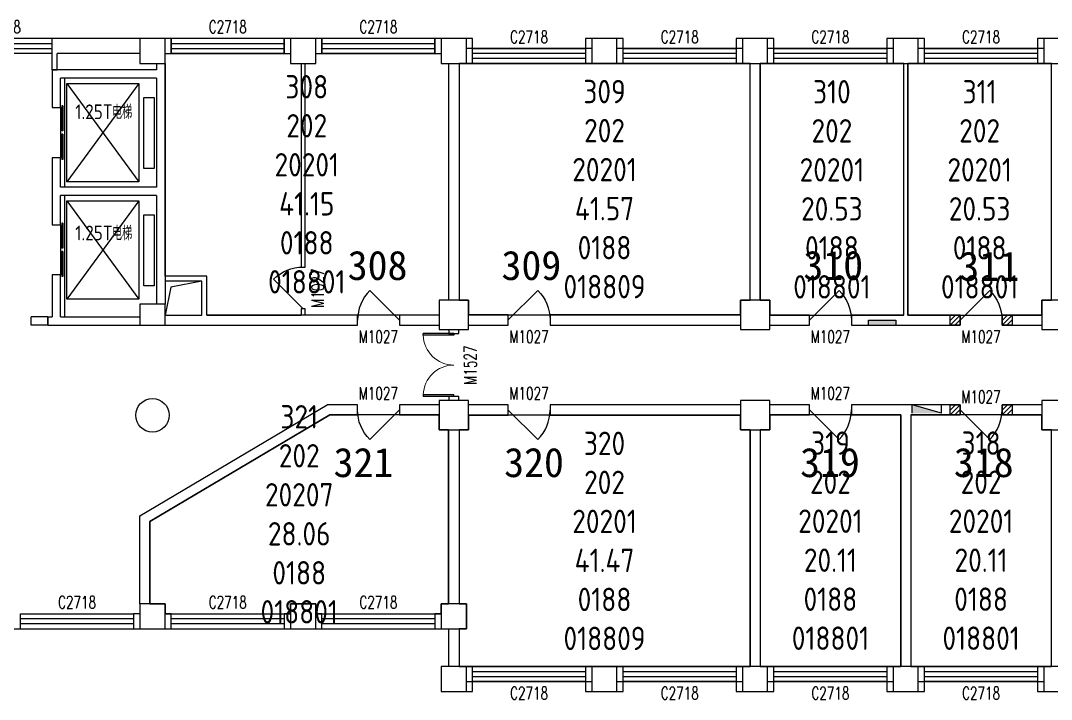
# Model space of a CAD drawing. Extents: x 9002 to 103626, y 104402 to 120609.
# Drawn here: x 56976 to 81606, y 104402 to 120609 of the extents above; entities that cross this region are included whole.
import ezdxf

# ---------------------------------------------------------------- set-up
doc = ezdxf.new("R2010")
doc.units = 0
doc.header["$LTSCALE"] = 1000
doc.header["$MEASUREMENT"] = 0
for name, color, linetype in [('body', 30, 'Continuous'), ('GROS', 6, 'Continuous'), ('name', 1, 'Continuous'), ('RM$', 5, 'Continuous'), ('RM$TXT', 5, 'Continuous')]:
    doc.layers.add(name, color=color, linetype=linetype)
doc.styles.add('_TCH_WINDOW', font='SIMPLEX', dxfattribs={"bigfont": 'GBCBIG'})
doc.styles.get("Standard").update_dxf_attribs({"font": 'gbenor.shx', "bigfont": 'gbcbig.shx'})

# ---------------------------------------------------------------- blocks, each defined once
blk = doc.blocks.new('_YZHK')
blk.add_circle((0, 0), 0.5)
blk = doc.blocks.new('_FZHK')
blk.add_lwpolyline([(-0.5, -0.5), (0.5, -0.5), (0.5, 0.5), (-0.5, 0.5)], close=True)
blk = doc.blocks.new('$DorLib2D$00000114')
at = {"color": 0}
blk.add_line((0.5, 0), (-0.207, 0.707), dxfattribs=at)
blk.add_arc((0.5, 0), 1, 135, 180, dxfattribs=at)
blk = doc.blocks.new('$WINLIB2D$00000001')
at = {"color": 0}
for points in [[(-0.5, 0.5), (-0.5, -0.5)], [(-0.5, 0.5), (0.5, 0.5)], [(0.5, -0.5), (0.5, 0.5)], [(0.5, 0.1667), (-0.5, 0.1667)], [(0.5, -0.1667), (-0.5, -0.1667)], [(-0.5, -0.5), (0.5, -0.5)]]:
    blk.add_lwpolyline(points, dxfattribs=at)
blk = doc.blocks.new('$DorLib2D$00000127')
at = {"color": 0, "linetype": 'Continuous'}
for p, q in [((-0.033, 0.795, -93.75), (-0.533, 0.795, -93.75)), ((-0.533, 0.795, -93.75), (-0.533, 0.69, -93.75)), ((-0.033, 0.69, -93.75), (-0.533, 0.69, -93.75)), ((-0.033, 0.795, -93.75), (-0.033, 0.69, -93.75)), ((0.033, 0.795, -93.75), (0.033, 0.69, -93.75)), ((0.533, 0.795, -93.75), (0.033, 0.795, -93.75)), ((0.533, 0.69, -93.75), (0.033, 0.69, -93.75)), ((0.533, 0.795, -93.75), (0.533, 0.69, -93.75)), ((0.5, 0.5, -93.75), (-0.5, 0.5, -93.75))]:
    blk.add_line(p, q, dxfattribs=at)
blk = doc.blocks.new('$DorLib2D$00000002')
for p, q in [((-0.5, 0), (-0.5, 0.4875)), ((-0.475, 0.4875), (-0.5, 0.4875)), ((-0.475, 0), (-0.475, 0.4875)), ((0.475, 0), (0.475, 0.4875)), ((0.475, 0.4875), (0.5, 0.4875)), ((0.5, 0), (0.5, 0.4875)), ((-0.5, 0), (-0.475, 0)), ((0.5, 0), (0.475, 0))]:
    blk.add_line(p, q)
at = {"lineweight": 13}
for centre, start, end in [((-0.4875, 0), 0, 88.53072), ((0.4875, 0), 91.46928, 180)]:
    blk.add_arc(centre, 0.4875, start, end, dxfattribs=at)

msp = doc.modelspace()

# ---------------------------------------------------------------- hatches: boundary and pattern name
at = {"layer": 'body'}
h = msp.add_hatch(dxfattribs=at)
h.set_pattern_fill('ANSI31', color=30, scale=50, style=0)
h.set_pattern_definition([(45, (79185.64, 113335.63), (-56.127, 56.127), [])])
h.paths.add_polyline_path([(79426, 113336), (79426, 113576), (79186, 113576), (79186, 113336)])
h = msp.add_hatch(dxfattribs=at)
h.set_pattern_fill('ANSI31', color=30, scale=50, style=0)
h.set_pattern_definition([(45, (80425.64, 113335.63), (-56.127, 56.127), [])])
h.paths.add_polyline_path([(80666, 113336), (80666, 113576), (80426, 113576), (80426, 113336)])
for points in [[(77886, 113456), (77236, 113456), (77236, 113336), (77886, 113336)], [(78976, 111236), (78276, 111236), (78276, 111436)]]:
    msp.add_hatch(color=30, dxfattribs=at).paths.add_polyline_path(points)
h = msp.add_hatch(dxfattribs=at)
h.set_pattern_fill('ANSI31', color=30, scale=50, style=0)
h.set_pattern_definition([(45, (79185.64, 111195.63), (-56.127, 56.127), [])])
h.paths.add_polyline_path([(79426, 111196), (79426, 111436), (79186, 111436), (79186, 111196)])
h = msp.add_hatch(dxfattribs=at)
h.set_pattern_fill('ANSI31', color=30, scale=50, style=0)
h.set_pattern_definition([(45, (80425.64, 111195.63), (-56.127, 56.127), [])])
h.paths.add_polyline_path([(80666, 111196), (80666, 111436), (80426, 111436), (80426, 111196)])

# ---------------------------------------------------------------- linework, layer by layer
at = {"layer": 'body', "color": 30}
for p, q in [((57711, 120186), (53226, 120186)), ((59826, 120186), (57711, 120186)), ((60576, 120186), (60426, 120186)), ((60576, 119826), (60576, 120186)), ((63426, 120186), (63276, 120186)), ((63276, 120186), (63276, 119826)), ((64176, 120186), (64026, 120186)), ((64176, 119826), (64176, 120186)), ((67026, 120186), (66876, 120186)), ((66876, 120186), (66876, 119826)), ((67776, 120186), (67626, 120186)), ((67776, 119946), (67776, 120186)), ((70626, 120186), (70476, 120186)), ((70476, 120186), (70476, 119946)), ((71376, 120186), (71226, 120186)), ((71376, 119946), (71376, 120186)), ((74226, 120186), (74076, 120186)), ((74076, 120186), (74076, 119946)), ((74976, 120186), (74826, 120186)), ((74976, 119946), (74976, 120186)), ((77826, 120186), (77676, 120186)), ((77676, 120186), (77676, 119946)), ((78576, 120186), (78426, 120186)), ((78576, 119946), (78576, 120186)), ((81426, 120186), (81276, 120186)), ((81276, 120186), (81276, 119946)), ((57726, 119826), (53226, 119826)), ((57726, 119436), (57726, 119826)), ((59826, 119826), (57846, 119826)), ((57846, 119436), (57846, 119826)), ((60426, 119826), (60576, 119826)), ((63276, 119826), (63426, 119826)), ((64026, 119826), (64176, 119826)), ((66876, 119826), (67026, 119826)), ((67776, 119946), (67626, 119946)), ((67776, 119586), (67776, 119946)), ((70476, 119946), (70476, 119586)), ((71376, 119586), (71376, 119946)), ((74226, 119946), (74076, 119946)), ((74076, 119946), (74076, 119586)), ((74976, 119946), (74826, 119946)), ((74976, 119586), (74976, 119946)), ((77826, 119946), (77676, 119946)), ((77676, 119946), (77676, 119586)), ((78576, 119946), (78426, 119946)), ((78576, 119586), (78576, 119946)), ((81426, 119946), (81276, 119946)), ((81276, 119946), (81276, 119586)), ((60226, 119586), (60226, 119436)), ((60426, 119586), (60426, 119236)), ((63676, 119586), (63676, 114726)), ((63776, 114726), (63776, 119586)), ((67201, 119586), (67201, 113936)), ((67451, 119586), (67451, 113936)), ((67626, 119586), (67776, 119586)), ((70476, 119586), (70626, 119586)), ((71226, 119586), (71376, 119586)), ((74076, 119586), (74226, 119586)), ((74406, 113936), (74406, 119586)), ((74646, 113936), (74646, 119586)), ((74826, 119586), (74976, 119586)), ((77676, 119586), (77826, 119586)), ((78076, 113576), (78076, 119586)), ((78176, 113576), (78176, 119586)), ((78426, 119586), (78576, 119586)), ((81276, 119586), (81426, 119586)), ((57726, 119436), (57726, 118536)), ((60226, 119436), (57726, 119436)), ((57726, 119436), (57846, 119436)), ((57926, 118536), (57926, 119236)), ((60226, 119236), (57926, 119236)), ((58028, 119236), (58028, 116636)), ((60226, 119236), (60226, 116636)), ((60426, 119236), (60426, 116436)), ((59801, 119110), (58082, 116760)), ((58082, 119110), (59801, 116760)), ((57726, 118536), (57926, 118536)), ((57926, 117336), (57726, 117336)), ((57726, 117336), (57726, 116436)), ((57926, 116636), (57926, 117336)), ((60226, 116636), (57926, 116636)), ((57726, 116436), (57726, 115736)), ((57926, 115736), (57926, 116436)), ((60226, 116436), (57926, 116436)), ((58028, 116436), (58028, 113536)), ((59801, 116310), (58082, 113960)), ((58082, 116310), (59801, 113960)), ((60226, 116436), (60226, 114386)), ((60426, 116436), (60426, 114386)), ((57726, 115736), (57926, 115736)), ((57926, 114536), (57726, 114536)), ((57726, 114536), (57726, 113536)), ((57926, 113536), (57926, 114536)), ((63676, 114726), (63776, 114726)), ((60226, 114386), (60226, 113836)), ((61426, 114506), (60426, 114506)), ((60426, 114386), (60426, 113836)), ((61306, 114386), (60426, 114386)), ((61306, 113576), (61306, 114386)), ((61426, 113576), (61426, 114506)), ((60426, 113576), (61306, 113576)), ((61426, 113576), (63676, 113576)), ((63776, 113726), (63676, 113726)), ((63676, 113726), (63676, 113576)), ((63776, 113576), (63776, 113726)), ((65026, 113576), (63776, 113576)), ((65026, 113336), (65026, 113576)), ((66976, 113576), (66026, 113576)), ((66026, 113576), (66026, 113336)), ((68626, 113586), (67676, 113586)), ((68626, 113336), (68626, 113586)), ((74176, 113586), (69626, 113586)), ((69626, 113586), (69626, 113336)), ((75826, 113576), (74876, 113576)), ((75826, 113336), (75826, 113576)), ((78076, 113576), (76826, 113576)), ((76826, 113576), (76826, 113336)), ((79426, 113576), (78176, 113576)), ((79426, 113336), (79426, 113576)), ((81376, 113576), (80426, 113576)), ((80426, 113576), (80426, 113336)), ((57626, 113536), (57226, 113536)), ((57226, 113336), (57226, 113536)), ((57626, 113336), (57226, 113336)), ((57626, 113536), (57726, 113536)), ((57626, 113536), (57626, 113336)), ((57626, 113336), (57626, 113536)), ((57626, 113336), (57926, 113336)), ((57926, 113536), (59826, 113536)), ((57926, 113336), (59826, 113336)), ((60426, 113336), (61306, 113336)), ((61306, 113336), (63726, 113336)), ((63726, 113336), (65026, 113336)), ((66026, 113336), (66976, 113336)), ((67676, 113336), (68626, 113336)), ((69626, 113336), (74176, 113336)), ((74876, 113336), (75826, 113336)), ((76826, 113336), (78126, 113336)), ((78126, 113336), (79426, 113336)), ((80426, 113336), (81376, 113336)), ((67206, 113236), (67206, 113135)), ((67206, 113135), (67446, 113136)), ((67446, 113136), (67446, 113236)), ((67448, 111636), (67208, 111635)), ((67208, 111635), (67208, 111536)), ((67448, 111536), (67448, 111636)), ((59826, 108786), (64300, 111435)), ((65026, 111435), (64300, 111435)), ((65026, 111195), (65026, 111435)), ((66976, 111435), (66026, 111435)), ((66026, 111435), (66026, 111195)), ((68626, 111436), (67676, 111436)), ((68626, 111186), (68626, 111436)), ((74176, 111436), (69626, 111436)), ((69626, 111436), (69626, 111186)), ((75826, 111436), (74876, 111436)), ((75826, 111196), (75826, 111436)), ((78126, 111436), (76826, 111436)), ((76826, 111436), (76826, 111196)), ((79426, 111436), (78126, 111436)), ((78276, 111236), (78276, 111436)), ((78976, 111236), (78276, 111436)), ((78976, 111236), (78976, 111436)), ((79426, 111196), (79426, 111436)), ((81376, 111436), (80426, 111436)), ((80426, 111436), (80426, 111196)), ((60066, 108649), (64366, 111195)), ((64366, 111195), (65026, 111195)), ((66026, 111195), (66976, 111195)), ((67676, 111186), (68626, 111186)), ((69626, 111186), (74176, 111186)), ((74876, 111196), (75826, 111196)), ((76826, 111196), (78006, 111196)), ((78006, 111196), (78006, 105186)), ((78246, 111196), (79426, 111196)), ((78246, 111196), (78246, 105186)), ((80426, 111196), (81376, 111196)), ((67201, 110836), (67201, 106686)), ((67451, 110836), (67451, 106686)), ((74406, 110836), (74406, 105186)), ((74646, 110836), (74646, 105186)), ((59826, 106686), (59826, 108786)), ((60066, 106686), (60066, 108649)), ((59826, 106446), (59676, 106446)), ((59676, 106446), (59676, 106086)), ((60576, 106446), (60426, 106446)), ((60576, 106086), (60576, 106446)), ((63426, 106446), (63276, 106446)), ((63276, 106446), (63276, 106086)), ((64176, 106446), (64026, 106446)), ((64176, 106086), (64176, 106446)), ((67026, 106446), (66876, 106446)), ((66876, 106446), (66876, 106086)), ((59676, 106086), (59826, 106086)), ((60426, 106086), (60576, 106086)), ((63276, 106086), (63426, 106086)), ((64026, 106086), (64176, 106086)), ((66876, 106086), (67026, 106086)), ((67201, 106086), (67201, 105186)), ((67451, 106086), (67451, 105186)), ((67776, 105186), (67626, 105186)), ((67776, 104826), (67776, 105186)), ((70626, 105186), (70476, 105186)), ((70476, 105186), (70476, 104826)), ((71376, 105186), (71226, 105186)), ((71376, 104826), (71376, 105186)), ((74226, 105186), (74076, 105186)), ((74076, 105186), (74076, 104826)), ((74976, 105186), (74826, 105186)), ((74976, 104826), (74976, 105186)), ((77826, 105186), (77676, 105186)), ((77676, 105186), (77676, 104826)), ((78576, 105186), (78426, 105186)), ((78576, 104826), (78576, 105186)), ((81426, 105186), (81276, 105186)), ((81276, 105186), (81276, 104826)), ((67626, 104826), (67776, 104826)), ((67776, 104586), (67776, 104826)), ((70476, 104826), (70626, 104826)), ((70476, 104826), (70476, 104586)), ((71226, 104826), (71376, 104826)), ((71376, 104586), (71376, 104826)), ((74076, 104826), (74226, 104826)), ((74076, 104826), (74076, 104586)), ((74826, 104826), (74976, 104826)), ((74976, 104586), (74976, 104826)), ((77676, 104826), (77826, 104826)), ((77676, 104826), (77676, 104586)), ((78426, 104826), (78576, 104826)), ((78576, 104586), (78576, 104826)), ((81276, 104826), (81426, 104826)), ((81276, 104826), (81276, 104586)), ((67626, 104586), (67776, 104586)), ((70476, 104586), (70626, 104586)), ((71226, 104586), (71376, 104586)), ((74076, 104586), (74226, 104586)), ((74826, 104586), (74976, 104586)), ((77676, 104586), (77826, 104586)), ((78426, 104586), (78576, 104586)), ((81276, 104586), (81426, 104586))]:
    msp.add_line(p, q, dxfattribs=at)
for points in [[(58082, 119110), (59801, 119110), (59801, 116760), (58082, 116760)], [(59916, 118776), (60169, 118776), (60169, 117078), (59916, 117078)], [(58082, 116310), (59801, 116310), (59801, 113960), (58082, 113960)], [(59916, 115976), (60169, 115976), (60169, 114278), (59916, 114278)], [(79186, 113576), (79426, 113576), (79426, 113336), (79186, 113336)], [(80426, 113576), (80666, 113576), (80666, 113336), (80426, 113336)], [(79186, 111436), (79426, 111436), (79426, 111196), (79186, 111196)], [(80426, 111436), (80666, 111436), (80666, 111196), (80426, 111196)]]:
    msp.add_lwpolyline(points, close=True, dxfattribs=at)
for points in [[(61306, 114386), (60563, 114246), (60426, 113576)], [(77236, 113336), (77236, 113456), (77886, 113456), (77886, 113336)]]:
    msp.add_lwpolyline(points, dxfattribs=at)
at = {"layer": 'GROS'}
for points in [[(82026, 120186), (81426, 120186), (81426, 119946), (78426, 119946), (78426, 120186), (77826, 120186), (77826, 119946), (74826, 119946), (74826, 120186), (74226, 120186), (74226, 119946), (71226, 119946), (71226, 120186), (70626, 120186), (70626, 119946), (70476, 119946), (67626, 119946), (67626, 120186), (45426, 120186)], [(45851, 106086), (67201, 106086), (67201, 105186), (67026, 105186), (67026, 104586), (67626, 104586), (67626, 104826), (70626, 104826), (70626, 104586), (71226, 104586), (71226, 104826), (74226, 104826), (74226, 104586), (74826, 104586), (74826, 104826), (77826, 104826), (77826, 104586), (78426, 104586), (78426, 104826), (81426, 104826), (81426, 104586), (82026, 104586)]]:
    msp.add_lwpolyline(points, dxfattribs=at)
at = {"layer": 'RM$'}
msp.add_lwpolyline([(60426, 119826), (63426, 119826), (63426, 119586), (64026, 119586), (64026, 119826), (67026, 119826), (67026, 119586), (67201, 119586), (67201, 113936), (66976, 113936), (66976, 113576), (61426, 113576), (61426, 114506), (60426, 114506)], close=True, dxfattribs=at)
at = {"layer": 'RM$', "ltscale": 20}
for points in [[(67451, 119586), (67451, 113936), (67676, 113936), (67676, 113586), (74176, 113586), (74176, 113936), (74406, 113936), (74406, 119586), (67451, 119586)], [(74646, 119586), (74646, 113936), (74876, 113936), (74876, 113576), (78076, 113576), (78076, 119586), (74646, 119586)], [(78176, 119586), (78176, 113576), (81376, 113576), (81376, 113936), (81606, 113936), (81606, 119586), (78176, 119586)], [(78246, 111196), (78246, 105186), (81606, 105186), (81606, 110836), (81376, 110836), (81376, 111196), (78246, 111196)]]:
    msp.add_lwpolyline(points, dxfattribs=at)
for points in [[(66976, 111195), (64366, 111195), (60066, 108649), (60066, 106686), (60426, 106686), (60426, 106446), (63426, 106446), (63426, 106686), (64026, 106686), (64026, 106446), (67026, 106446), (67026, 106686), (67201, 106686), (67201, 110836), (66976, 110836)], [(67676, 111186), (67676, 110836), (67451, 110836), (67451, 106686), (67626, 106686), (67626, 106086), (67451, 106086), (67451, 105186), (74406, 105186), (74406, 110836), (74176, 110836), (74176, 111186)], [(74876, 111196), (74876, 110836), (74646, 110836), (74646, 105186), (78006, 105186), (78006, 111196)]]:
    msp.add_lwpolyline(points, close=True, dxfattribs=at)

# ---------------------------------------------------------------- block references
at = {"layer": 'body', "color": 30}
ref = msp.add_blockref('$WINLIB2D$00000001', (56526, 120006), dxfattribs=dict(at, xscale=2400, yscale=360, zscale=360, rotation=180))
ref.add_attrib('A', 'C2418', (56071, 120312), dxfattribs={"color": 30, "height": 297.5, "style": '_TCH_WINDOW', "width": 0.705882})
ref = msp.add_blockref('$WINLIB2D$00000001', (61926, 120006), dxfattribs=dict(at, xscale=2700, yscale=360, zscale=360, rotation=180))
ref.add_attrib('A', 'C2718', (61471, 120312), dxfattribs={"color": 30, "height": 297.5, "style": '_TCH_WINDOW', "width": 0.705882})
ref = msp.add_blockref('$WINLIB2D$00000001', (65526, 120006), dxfattribs=dict(at, xscale=2700, yscale=360, zscale=360, rotation=180))
ref.add_attrib('A', 'C2718', (65071, 120312), dxfattribs={"color": 30, "height": 297.5, "style": '_TCH_WINDOW', "width": 0.705882})
ref = msp.add_blockref('$WINLIB2D$00000001', (69126, 119766), dxfattribs=dict(at, xscale=2700, yscale=-360, zscale=360))
ref.add_attrib('A', 'C2718', (68671, 120072), dxfattribs={"color": 30, "height": 297.5, "style": '_TCH_WINDOW', "width": 0.705882})
ref = msp.add_blockref('$WINLIB2D$00000001', (72726, 119766), dxfattribs=dict(at, xscale=2700, yscale=-360, zscale=360))
ref.add_attrib('A', 'C2718', (72271, 120072), dxfattribs={"color": 30, "height": 297.5, "style": '_TCH_WINDOW', "width": 0.705882})
ref = msp.add_blockref('$WINLIB2D$00000001', (76326, 119766), dxfattribs=dict(at, xscale=2700, yscale=-360, zscale=360))
ref.add_attrib('A', 'C2718', (75871, 120072), dxfattribs={"color": 30, "height": 297.5, "style": '_TCH_WINDOW', "width": 0.705882})
ref = msp.add_blockref('$WINLIB2D$00000001', (79926, 119766), dxfattribs=dict(at, xscale=2700, yscale=-360, zscale=360))
ref.add_attrib('A', 'C2718', (79471, 120072), dxfattribs={"color": 30, "height": 297.5, "style": '_TCH_WINDOW', "width": 0.705882})
for name, p, xscale, yscale, zscale in [('_FZHK', (60126, 119886), 600, 600, 600), ('_FZHK', (63726, 119886), 600, 600, 600), ('_FZHK', (67326, 119886), 600, 600, 600), ('_FZHK', (70926, 119886), 600, 600, 600), ('_FZHK', (74526, 119886), 600, 600, 600), ('_FZHK', (78126, 119886), 600, 600, 600), ('_FZHK', (81726, 119886), 600, 600, 600), ('_FZHK', (60126, 113586), 600, 500, 500), ('_FZHK', (67326, 113586), 700, 700, 700), ('_FZHK', (74526, 113586), 700, 700, 700), ('_FZHK', (81726, 113586), 700, 700, 700), ('_YZHK', (60126, 111186), 800, 800, 800), ('_FZHK', (67326, 111186), 700, 700, 700), ('_FZHK', (74526, 111186), 700, 700, 700), ('_FZHK', (81726, 111186), 700, 700, 700), ('_FZHK', (60126, 106386), 600, 600, 600), ('_FZHK', (63726, 106386), 600, 600, 600), ('_FZHK', (67326, 106386), 600, 600, 600), ('_FZHK', (67326, 104886), 600, 600, 600), ('_FZHK', (70926, 104886), 600, 600, 600), ('_FZHK', (74526, 104886), 600, 600, 600), ('_FZHK', (78126, 104886), 600, 600, 600), ('_FZHK', (81726, 104886), 600, 600, 600)]:
    msp.add_blockref(name, p, dxfattribs=dict(at, xscale=xscale, yscale=yscale, zscale=zscale))
at = {"layer": 'body', "color": 30, "xscale": -1200, "yscale": 200, "zscale": 200, "rotation": 270}
for p in [(57826, 117936), (57826, 115136)]:
    msp.add_blockref('$DorLib2D$00000127', p, dxfattribs=at)
at = {"layer": 'body', "color": 30}
ref = msp.add_blockref('$DorLib2D$00000114', (63726, 114226), dxfattribs=dict(at, xscale=-1000, yscale=1000, zscale=100, rotation=90))
ref.add_attrib('A', 'M1027', (64224, 113756), dxfattribs={"color": 30, "height": 297.5, "rotation": 90, "style": '_TCH_WINDOW', "width": 0.705882})
ref = msp.add_blockref('$DorLib2D$00000114', (65526, 113456), dxfattribs=dict(at, xscale=1000, yscale=1000, zscale=240))
ref.add_attrib('A', 'M1027', (65056, 112912), dxfattribs={"color": 30, "height": 297.5, "style": '_TCH_WINDOW', "width": 0.705882})
ref = msp.add_blockref('$DorLib2D$00000114', (69126, 113461), dxfattribs=dict(at, xscale=-1000, yscale=1000, zscale=250))
ref.add_attrib('A', 'M1027', (68656, 112912), dxfattribs={"color": 30, "height": 297.5, "style": '_TCH_WINDOW', "width": 0.705882})
ref = msp.add_blockref('$DorLib2D$00000114', (76326, 113456), dxfattribs=dict(at, xscale=-1000, yscale=1000, zscale=240))
ref.add_attrib('A', 'M1027', (75856, 112912), dxfattribs={"color": 30, "height": 297.5, "style": '_TCH_WINDOW', "width": 0.705882})
ref = msp.add_blockref('$DorLib2D$00000114', (79926, 113456), dxfattribs=dict(at, xscale=-1000, yscale=1000, zscale=240))
ref.add_attrib('A', 'M1027', (79456, 112912), dxfattribs={"color": 30, "height": 297.5, "style": '_TCH_WINDOW', "width": 0.705882})
ref = msp.add_blockref('$DorLib2D$00000002', (67327, 112386), dxfattribs=dict(at, xscale=1500, yscale=1500, zscale=240, rotation=90.07614298088752))
ref.add_attrib('A', 'M1527', (67872, 111916), dxfattribs={"color": 30, "height": 297.5, "rotation": 90.0761, "style": '_TCH_WINDOW', "width": 0.705882})
ref = msp.add_blockref('$DorLib2D$00000114', (65526, 111315), dxfattribs=dict(at, xscale=-1000, yscale=1000, zscale=240, rotation=180))
ref.add_attrib('A', 'M1027', (65056, 111561), dxfattribs={"color": 30, "height": 297.5, "style": '_TCH_WINDOW', "width": 0.705882})
ref = msp.add_blockref('$DorLib2D$00000114', (69126, 111311), dxfattribs=dict(at, xscale=-1000, yscale=-1000, zscale=250))
ref.add_attrib('A', 'M1027', (68656, 111561), dxfattribs={"color": 30, "height": 297.5, "style": '_TCH_WINDOW', "width": 0.705882})
ref = msp.add_blockref('$DorLib2D$00000114', (76326, 111316), dxfattribs=dict(at, xscale=1000, yscale=1000, zscale=240, rotation=180))
ref.add_attrib('A', 'M1027', (75856, 111561), dxfattribs={"color": 30, "height": 297.5, "style": '_TCH_WINDOW', "width": 0.705882})
ref = msp.add_blockref('$DorLib2D$00000114', (79926, 111316), dxfattribs=dict(at, xscale=1000, yscale=1000, zscale=240, rotation=180))
ref.add_attrib('A', 'M1027', (79456, 111477), dxfattribs={"color": 30, "height": 297.5, "style": '_TCH_WINDOW', "width": 0.705882})
ref = msp.add_blockref('$WINLIB2D$00000001', (58326, 106266), dxfattribs=dict(at, xscale=2700, yscale=-360, zscale=360))
ref.add_attrib('A', 'C2718', (57871, 106572), dxfattribs={"color": 30, "height": 297.5, "style": '_TCH_WINDOW', "width": 0.705882})
ref = msp.add_blockref('$WINLIB2D$00000001', (61926, 106266), dxfattribs=dict(at, xscale=2700, yscale=-360, zscale=360))
ref.add_attrib('A', 'C2718', (61471, 106572), dxfattribs={"color": 30, "height": 297.5, "style": '_TCH_WINDOW', "width": 0.705882})
ref = msp.add_blockref('$WINLIB2D$00000001', (65526, 106266), dxfattribs=dict(at, xscale=2700, yscale=-360, zscale=360))
ref.add_attrib('A', 'C2718', (65071, 106572), dxfattribs={"color": 30, "height": 297.5, "style": '_TCH_WINDOW', "width": 0.705882})
ref = msp.add_blockref('$WINLIB2D$00000001', (69126, 105006), dxfattribs=dict(at, xscale=2700, yscale=-360, zscale=360, rotation=180))
ref.add_attrib('A', 'C2718', (68671, 104402), dxfattribs={"color": 30, "height": 297.5, "style": '_TCH_WINDOW', "width": 0.705882})
ref = msp.add_blockref('$WINLIB2D$00000001', (72726, 105006), dxfattribs=dict(at, xscale=2700, yscale=-360, zscale=360, rotation=180))
ref.add_attrib('A', 'C2718', (72271, 104402), dxfattribs={"color": 30, "height": 297.5, "style": '_TCH_WINDOW', "width": 0.705882})
ref = msp.add_blockref('$WINLIB2D$00000001', (76326, 105006), dxfattribs=dict(at, xscale=2700, yscale=-360, zscale=360, rotation=180))
ref.add_attrib('A', 'C2718', (75871, 104402), dxfattribs={"color": 30, "height": 297.5, "style": '_TCH_WINDOW', "width": 0.705882})
ref = msp.add_blockref('$WINLIB2D$00000001', (79926, 105006), dxfattribs=dict(at, xscale=2700, yscale=-360, zscale=360, rotation=180))
ref.add_attrib('A', 'C2718', (79471, 104402), dxfattribs={"color": 30, "height": 297.5, "style": '_TCH_WINDOW', "width": 0.705882})

# ---------------------------------------------------------------- texts
for s, height, p in [('1.25T', 350, (58282, 118258)), ('电梯', 337.6, (59157, 118258)), ('1.25T', 350, (58282, 115364)), ('电梯', 337.6, (59157, 115364))]:
    msp.add_text(s, height=height, dxfattribs=at).set_placement(p)
at = {"layer": 'name', "color": 7, "char_height": 700, "attachment_point": 1}
for s, insert in [('{\\fFangSong|b0|i0|c134|p49;\\C1;308}', (64791, 115116)), ('{\\fFangSong|b0|i0|c134|p49;\\C1;309}', (68466, 115116)), ('{\\fFangSong|b0|i0|c134|p49;\\C1;310}', (75679, 115116)), ('{\\fFangSong|b0|i0|c134|p49;\\C1;311}', (79406, 115096)), ('{\\fFangSong|b0|i0|c134|p49;\\C1;321}', (64454, 110410)), ('{\\fFangSong|b0|i0|c134|p49;\\C1;320}', (68529, 110410)), ('{\\fFangSong|b0|i0|c134|p49;\\C1;319}', (75601, 110410)), ('{\\fFangSong|b0|i0|c134|p49;\\C1;318}', (79275, 110410))]:
    msp.add_mtext_dynamic_manual_height_columns(s, width=70636.07, gutter_width=1750, heights=[0], dxfattribs=dict(at, insert=insert))
at = {"layer": 'RM$TXT', "char_height": 558.8, "attachment_point": 8}
for s, insert in [('308^M^J202^M^J20201^M^J41.15^M^J0188^M^J018801^M^J', (63813, 114093)), ('309^M^J202^M^J20201^M^J41.57^M^J0188^M^J018809^M^J', (70928, 113978)), ('310^M^J202^M^J20201^M^J20.53^M^J0188^M^J018801^M^J', (76361, 113973)), ('311^M^J202^M^J20201^M^J20.53^M^J0188^M^J018801^M^J', (79891, 113973)), ('321^M^J202^M^J20207^M^J28.06^M^J0188^M^J018801^M^J', (63633, 106213)), ('320^M^J202^M^J20201^M^J41.47^M^J0188^M^J018809^M^J', (70928, 105578)), ('319^M^J202^M^J20201^M^J20.11^M^J0188^M^J018801^M^J', (76326, 105583)), ('318^M^J202^M^J20201^M^J20.11^M^J0188^M^J018801^M^J', (79926, 105583))]:
    msp.add_mtext(s, dxfattribs=dict(at, insert=insert))

doc.saveas('drawing.dxf')
